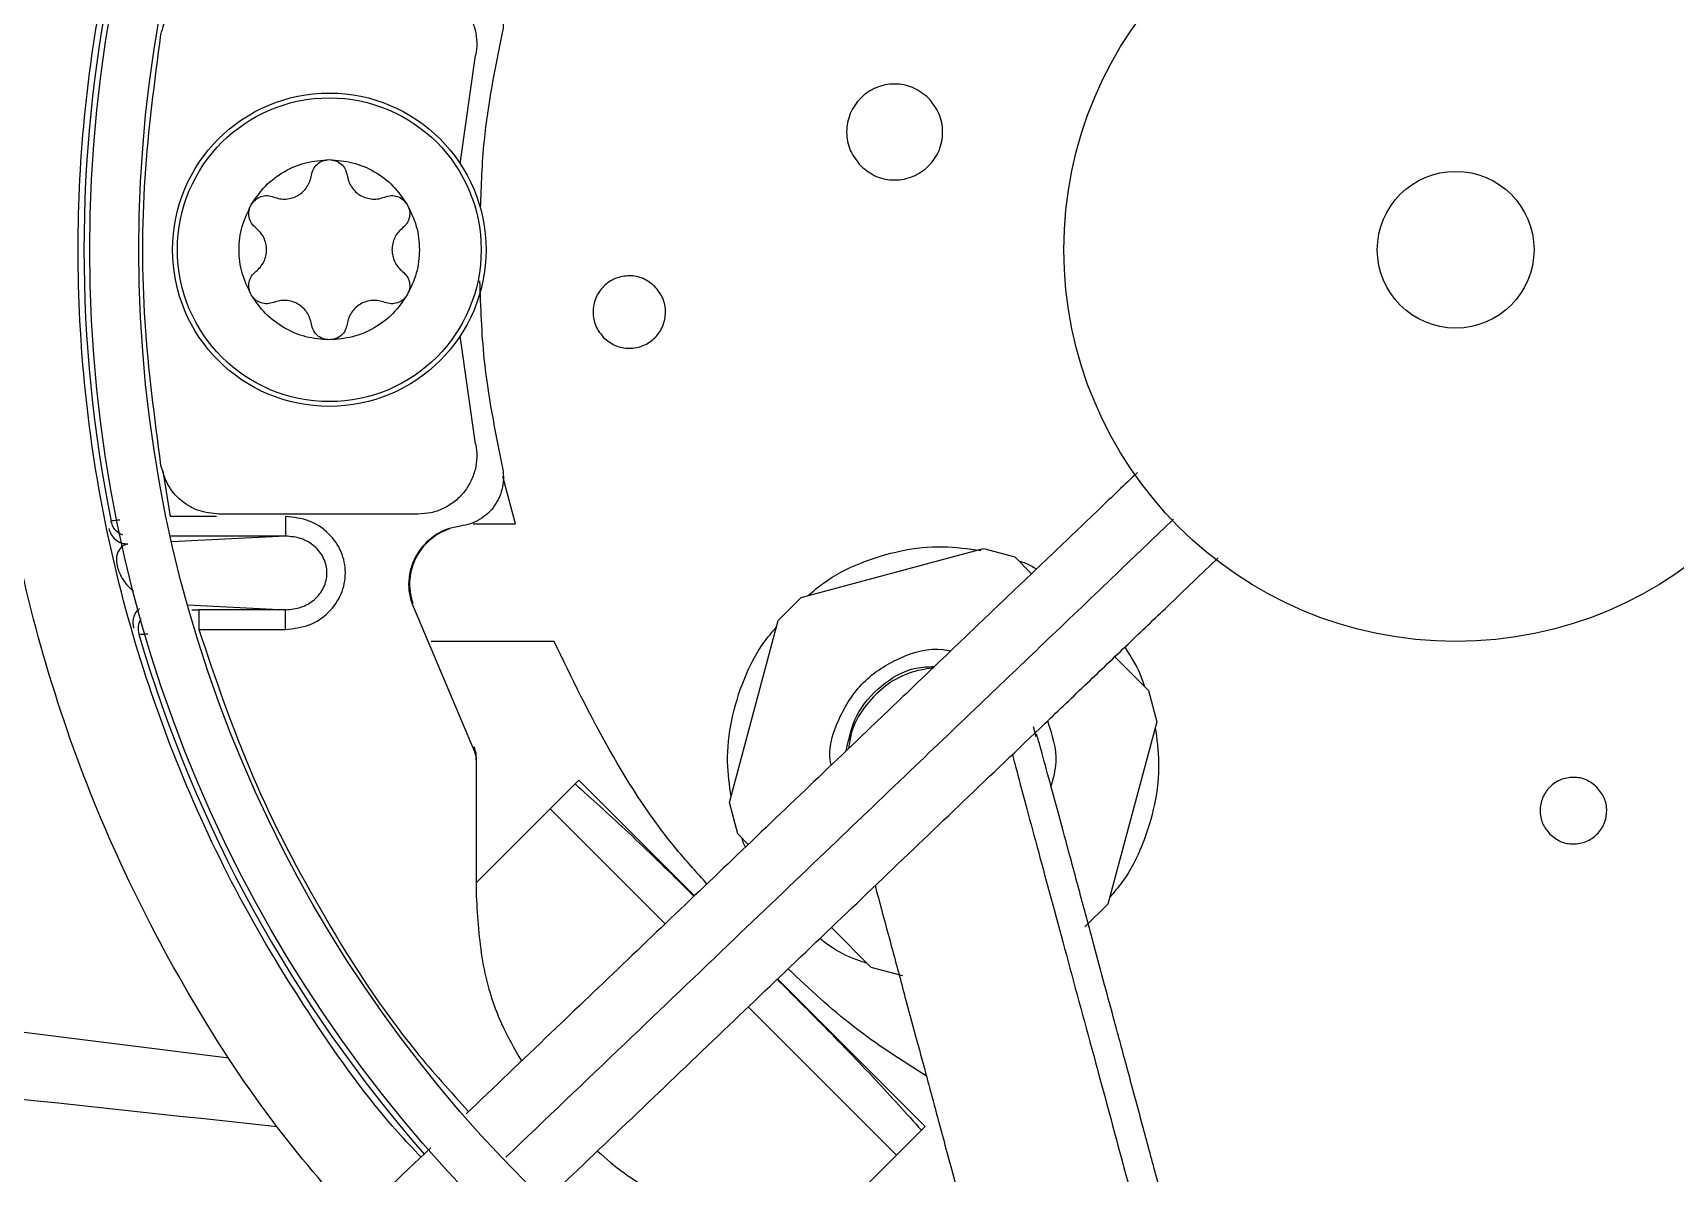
# Model space of a CAD drawing. Header units: inches. Extents: x 1229 to 1453, y -1023 to -720.
# Drawn here: x 1336.314 to 1339.615, y -927.117 to -924.825 of the extents above; entities that cross this region are included whole.
import ezdxf

# ---------------------------------------------------------------- set-up
doc = ezdxf.new("R2010")
doc.units = ezdxf.units.IN
doc.header["$MEASUREMENT"] = 0

msp = doc.modelspace()

# ---------------------------------------------------------------- linework, layer by layer
at = {"color": 18, "linetype": 'Continuous', "lineweight": 25, "true_color": 0x000000}
for p, q in [((1337.1734, -925.088), (1337.2043, -924.8704)), ((1337.2043, -925.6512), (1337.1734, -925.4336)), ((1336.5758, -925.7049), (1336.5901, -925.7969)), ((1337.2841, -925.812), (1337.2589, -925.7168)), ((1336.6832, -925.7969), (1336.5901, -925.7969)), ((1337.0884, -925.7923), (1336.6883, -925.7923)), ((1336.8224, -925.7969), (1336.8224, -925.8363)), ((1336.8224, -925.8363), (1336.5906, -925.8363)), ((1336.8224, -925.8363), (1336.5932, -925.8479)), ((1337.199, -925.812), (1337.2841, -925.812)), ((1337.8587, -925.9596), (1338.2251, -925.8615)), ((1338.2251, -925.8615), (1338.2881, -925.8783)), ((1338.2881, -925.8783), (1338.3216, -925.9119)), ((1337.8126, -926.0057), (1337.8587, -925.9596)), ((1336.6254, -925.9746), (1336.8224, -925.9845)), ((1336.6339, -925.9845), (1336.6478, -925.9845)), ((1336.8224, -925.9845), (1336.6478, -925.9845)), ((1337.0759, -925.9714), (1337.0779, -925.9711)), ((1337.0759, -925.9714), (1337.201, -926.2679)), ((1336.6478, -926.0239), (1336.8224, -926.0239)), ((1337.7144, -926.3721), (1337.8126, -926.0057)), ((1337.3621, -926.0482), (1337.1149, -926.0482)), ((1338.4887, -926.0789), (1338.5563, -926.1466)), ((1338.5563, -926.1466), (1338.5732, -926.2095)), ((1338.3306, -926.2398), (1338.3256, -926.2198)), ((1338.5732, -926.2095), (1338.475, -926.5759)), ((1337.2011, -926.2598), (1337.201, -926.2679)), ((1337.2054, -926.286), (1337.2054, -926.2776)), ((1337.2054, -926.286), (1337.2054, -926.56)), ((1337.4117, -926.327), (1337.3541, -926.3846)), ((1337.4117, -926.327), (1337.644, -926.5594)), ((1337.3541, -926.3846), (1337.2054, -926.5333)), ((1337.5851, -926.6157), (1337.3541, -926.3846)), ((1337.7313, -926.4351), (1337.7144, -926.3721)), ((1337.7522, -926.456), (1337.7313, -926.4351)), ((1338.475, -926.5759), (1338.4289, -926.622)), ((1337.9995, -926.7033), (1337.9193, -926.6231)), ((1334.7869, -926.6436), (1336.708, -926.885)), ((1337.8111, -926.7265), (1338.1076, -927.023)), ((1338.0625, -926.7202), (1337.9995, -926.7033)), ((1338.05, -927.0806), (1337.7522, -926.7827)), ((1338.1076, -927.023), (1338.05, -927.0806)), ((1338.05, -927.0806), (1337.9013, -927.2293))]:
    msp.add_line(p, q, dxfattribs=at)
for centre, radius in [((1339.1739, -925.2608), 11.7126), ((1339.1739, -925.2608), 8.5704), ((1339.1739, -925.2608), 8.472), ((1339.1739, -925.2608), 6.6478), ((1339.1739, -925.2608), 6.5493), ((1339.1739, -925.2608), 4.7037), ((1339.1739, -925.2608), 4.6053), ((1339.1739, -925.2608), 2.745), ((1339.1739, -925.2608), 2.6465), ((1339.1739, -925.2608), 0.7874), ((1336.9101, -925.2608), 0.315), ((1336.9101, -925.2608), 0.3053), ((1339.1739, -925.2608), 0.1575)]:
    msp.add_circle(centre, radius, dxfattribs=at)
for centre, radius, start, end in [((1339.1739, -925.2608), 2.7569, 168.5929, 191.4071), ((1336.5652, -926.0225), 0.0394, 150.1073, 196.2689), ((1339.1739, -925.2608), 2.7569, 196.2782, 221.2445)]:
    msp.add_arc(centre, radius, start, end, dxfattribs=at)
for points, knots in [([(1327.4643, -925.2608), (1327.4692, -925.0053), (1327.4788, -924.4944), (1327.5568, -923.7313), (1327.681, -922.9748), (1327.8553, -922.228), (1328.0778, -921.4942), (1328.3479, -920.7766), (1328.6644, -920.0781), (1329.0259, -919.4019), (1329.4308, -918.7507), (1329.8774, -918.1274), (1330.3639, -917.5347), (1330.8881, -916.975), (1331.4477, -916.4508), (1332.0405, -915.9644), (1332.6637, -915.5177), (1333.3149, -915.1128), (1333.9912, -914.7513), (1334.6896, -914.4349), (1335.4073, -914.1648), (1336.141, -913.9422), (1336.8878, -913.7681), (1337.6444, -913.6432), (1338.4075, -913.568), (1339.1739, -913.5429), (1339.9402, -913.568), (1340.7033, -913.6432), (1341.4599, -913.7681), (1342.2067, -913.9422), (1342.9404, -914.1648), (1343.6581, -914.4349), (1344.3565, -914.7513), (1345.0328, -915.1128), (1345.684, -915.5177), (1346.3073, -915.9644), (1346.9, -916.4508), (1347.4597, -916.975), (1347.9838, -917.5347), (1348.4703, -918.1274), (1348.9169, -918.7507), (1349.3218, -919.4019), (1349.6833, -920.0781), (1349.9998, -920.7766), (1350.2699, -921.4942), (1350.4924, -922.228), (1350.6667, -922.9748), (1350.7909, -923.7313), (1350.8689, -924.4944), (1350.8786, -925.0053), (1350.8834, -925.2608)], [0, 0, 0, 0, 0.020833, 0.041667, 0.0625, 0.083333, 0.104167, 0.125, 0.145833, 0.166667, 0.1875, 0.208333, 0.229167, 0.25, 0.270833, 0.291667, 0.3125, 0.333333, 0.354167, 0.375, 0.395833, 0.416667, 0.4375, 0.458333, 0.479167, 0.5, 0.520833, 0.541667, 0.5625, 0.583333, 0.604167, 0.625, 0.645833, 0.666667, 0.6875, 0.708333, 0.729167, 0.75, 0.770833, 0.791667, 0.8125, 0.833333, 0.854167, 0.875, 0.895833, 0.916667, 0.9375, 0.958333, 0.979167, 1, 1, 1, 1]), ([(1336.9608, -927.2122), (1336.9047, -927.1466), (1336.7813, -927.0025), (1336.6218, -926.7557), (1336.4786, -926.4803), (1336.3657, -926.1909), (1336.2836, -925.8914), (1336.2335, -925.5849), (1336.2157, -925.2748), (1336.2305, -924.9646), (1336.2778, -924.6577), (1336.357, -924.3573), (1336.4673, -924.0671), (1336.6071, -923.7896), (1336.7767, -923.5298), (1336.9261, -923.3362), (1337.0263, -923.2379), (1337.0527, -923.2121)], [0, 0, 0, 0, 0.05882, 0.129282, 0.199743, 0.270205, 0.340667, 0.411128, 0.48159, 0.552051, 0.622513, 0.692975, 0.763436, 0.833898, 0.904359, 0.974821, 1, 1, 1, 1]), ([(1337.0945, -927.0845), (1337.079, -927.0681), (1336.9984, -926.9826), (1336.8744, -926.8087), (1336.7259, -926.5652), (1336.6052, -926.3062), (1336.5112, -926.0366), (1336.4455, -925.7587), (1336.4088, -925.4755), (1336.4014, -925.19), (1336.4234, -924.9053), (1336.4745, -924.6243), (1336.5542, -924.3501), (1336.6619, -924.0856), (1336.7957, -923.8331), (1336.9566, -923.5976), (1337.0856, -923.4341), (1337.1666, -923.3563), (1337.179, -923.3443)], [0, 0, 0, 0, 0.016441, 0.085793, 0.155147, 0.2245, 0.293853, 0.363206, 0.432559, 0.501912, 0.571266, 0.640619, 0.709972, 0.779325, 0.848678, 0.918031, 0.987384, 1, 1, 1, 1]), ([(1337.1737, -924.7053), (1337.1804, -924.7065), (1337.194, -924.709), (1337.2127, -924.718), (1337.2293, -924.7303), (1337.2428, -924.746), (1337.253, -924.764), (1337.259, -924.7838), (1337.2611, -924.8045), (1337.2589, -924.8181), (1337.2578, -924.8248)], [0, 0, 0, 0, 0.124969, 0.250016, 0.374949, 0.50001, 0.62494, 0.750007, 0.87497, 1, 1, 1, 1]), ([(1336.5718, -924.828), (1336.5755, -924.8146), (1336.5828, -924.7877), (1336.6105, -924.7556), (1336.6468, -924.7336), (1336.6745, -924.7307), (1336.6883, -924.7293)], [0, 0, 0, 0, 0.250006, 0.499995, 0.749991, 1, 1, 1, 1]), ([(1337.0884, -924.7293), (1337.0971, -924.7299), (1337.1145, -924.731), (1337.1393, -924.7398), (1337.1617, -924.7535), (1337.1805, -924.7718), (1337.1948, -924.7938), (1337.2039, -924.8184), (1337.2077, -924.8445), (1337.2054, -924.8617), (1337.2043, -924.8704)], [0, 0, 0, 0, 0.1249825, 0.2500013, 0.3749857, 0.4999988, 0.6250017, 0.7499987, 0.8749993, 1, 1, 1, 1]), ([(1336.5718, -925.6936), (1336.5591, -925.5978), (1336.5337, -925.4062), (1336.5337, -925.1154), (1336.5591, -924.9238), (1336.5718, -924.828)], [0, 0, 0, 0, 0.333333, 0.666667, 1, 1, 1, 1]), ([(1337.2578, -924.8248), (1337.243, -924.8968), (1337.2192, -925.0131), (1337.2151, -925.1316), (1337.2135, -925.1768)], [0, 0, 0, 0, 0.618438, 1, 1, 1, 1]), ([(1338.1146, -924.956), (1338.1046, -924.9481), (1338.0847, -924.9323), (1338.0463, -924.9253), (1338.0085, -924.9327), (1337.9764, -924.9542), (1337.9549, -924.9863), (1337.9475, -925.024), (1337.9545, -925.0625), (1337.9703, -925.0824), (1337.9782, -925.0924)], [0, 0, 0, 0, 0.1249932, 0.2499947, 0.3749962, 0.5000024, 0.6250019, 0.7500011, 0.8750005, 1, 1, 1, 1]), ([(1337.9782, -925.0924), (1337.9881, -925.1003), (1338.008, -925.1161), (1338.0465, -925.123), (1338.0842, -925.1156), (1338.1164, -925.0941), (1338.1379, -925.062), (1338.1452, -925.0243), (1338.1383, -924.9858), (1338.1225, -924.9659), (1338.1146, -924.956)], [0, 0, 0, 0, 0.125004, 0.250003, 0.375003, 0.499994, 0.625, 0.749997, 0.874994, 1, 1, 1, 1]), ([(1336.7532, -925.1702), (1336.7622, -925.1571), (1336.7801, -925.131), (1336.8186, -925.1024), (1336.8626, -925.0833), (1336.8943, -925.0809), (1336.9101, -925.0797)], [0, 0, 0, 0, 0.25, 0.50001, 0.750001, 1, 1, 1, 1]), ([(1336.7985, -925.1549), (1336.8025, -925.1562), (1336.8105, -925.1589), (1336.8232, -925.1594), (1336.8357, -925.1571), (1336.8473, -925.1521), (1336.8575, -925.1445), (1336.8657, -925.1348), (1336.8716, -925.1236), (1336.8733, -925.1153), (1336.8741, -925.1112)], [0, 0, 0, 0, 0.125008, 0.250001, 0.375007, 0.500004, 0.625003, 0.750012, 0.874992, 1, 1, 1, 1]), ([(1336.8741, -925.1112), (1336.8752, -925.1069), (1336.8772, -925.0984), (1336.8857, -925.0882), (1336.897, -925.0811), (1336.9057, -925.0802), (1336.9101, -925.0797)], [0, 0, 0, 0, 0.25, 0.500031, 0.75007, 1, 1, 1, 1]), ([(1336.9101, -925.0797), (1336.9144, -925.0802), (1336.9231, -925.0811), (1336.9344, -925.0882), (1336.943, -925.0984), (1336.945, -925.1069), (1336.946, -925.1112)], [0, 0, 0, 0, 0.249996, 0.500014, 0.750022, 1, 1, 1, 1]), ([(1336.9101, -925.0797), (1336.9259, -925.0809), (1336.9575, -925.0833), (1337.0015, -925.1024), (1337.0401, -925.131), (1337.058, -925.1571), (1337.0669, -925.1702)], [0, 0, 0, 0, 0.250018, 0.500003, 0.750006, 1, 1, 1, 1]), ([(1336.946, -925.1112), (1336.9468, -925.1153), (1336.9485, -925.1236), (1336.9545, -925.1348), (1336.9626, -925.1445), (1336.9728, -925.1521), (1336.9845, -925.1571), (1336.997, -925.1594), (1337.0097, -925.1589), (1337.0177, -925.1562), (1337.0217, -925.1549)], [0, 0, 0, 0, 0.125008, 0.249988, 0.374997, 0.499996, 0.624993, 0.749999, 0.874992, 1, 1, 1, 1]), ([(1336.7532, -925.3513), (1336.7464, -925.3371), (1336.7326, -925.3085), (1336.7271, -925.2608), (1336.7326, -925.2131), (1336.7464, -925.1845), (1336.7532, -925.1702)], [0, 0, 0, 0, 0.25, 0.5, 0.75, 1, 1, 1, 1]), ([(1336.7625, -925.2171), (1336.7594, -925.2141), (1336.753, -925.2081), (1336.7484, -925.1956), (1336.7479, -925.1822), (1336.7515, -925.1742), (1336.7532, -925.1702)], [0, 0, 0, 0, 0.24999, 0.499996, 0.749992, 1, 1, 1, 1]), ([(1336.7532, -925.1702), (1336.7558, -925.1667), (1336.7609, -925.1596), (1336.7727, -925.1534), (1336.7859, -925.1511), (1336.7943, -925.1536), (1336.7985, -925.1549)], [0, 0, 0, 0, 0.249989, 0.499993, 0.750051, 1, 1, 1, 1]), ([(1337.0217, -925.1549), (1337.0259, -925.1536), (1337.0343, -925.1511), (1337.0474, -925.1534), (1337.0592, -925.1596), (1337.0643, -925.1667), (1337.0669, -925.1702)], [0, 0, 0, 0, 0.2499487, 0.5000075, 0.7500107, 1, 1, 1, 1]), ([(1337.0669, -925.1702), (1337.0687, -925.1742), (1337.0723, -925.1822), (1337.0718, -925.1956), (1337.0671, -925.2081), (1337.0608, -925.2141), (1337.0576, -925.2171)], [0, 0, 0, 0, 0.250008, 0.500004, 0.75001, 1, 1, 1, 1]), ([(1337.0669, -925.1702), (1337.0738, -925.1845), (1337.0875, -925.2131), (1337.093, -925.2608), (1337.0875, -925.3085), (1337.0738, -925.3371), (1337.0669, -925.3513)], [0, 0, 0, 0, 0.25, 0.5, 0.75, 1, 1, 1, 1]), ([(1336.7625, -925.3045), (1336.7657, -925.3017), (1336.772, -925.2961), (1336.7788, -925.2853), (1336.7831, -925.2734), (1336.7845, -925.2608), (1336.7831, -925.2482), (1336.7788, -925.2363), (1336.772, -925.2255), (1336.7657, -925.2199), (1336.7625, -925.2171)], [0, 0, 0, 0, 0.125011, 0.250004, 0.375001, 0.5, 0.624999, 0.749996, 0.874989, 1, 1, 1, 1]), ([(1337.0576, -925.2171), (1337.0544, -925.2199), (1337.0481, -925.2255), (1337.0414, -925.2363), (1337.0371, -925.2482), (1337.0356, -925.2608), (1337.0371, -925.2734), (1337.0414, -925.2853), (1337.0481, -925.2961), (1337.0544, -925.3017), (1337.0576, -925.3045)], [0, 0, 0, 0, 0.125011, 0.250004, 0.375001, 0.5, 0.624999, 0.749996, 0.874989, 1, 1, 1, 1]), ([(1350.8834, -925.2608), (1350.8786, -925.5163), (1350.8689, -926.0272), (1350.7909, -926.7903), (1350.6667, -927.5468), (1350.4924, -928.2936), (1350.2699, -929.0274), (1349.9998, -929.745), (1349.6833, -930.4435), (1349.3218, -931.1197), (1348.9169, -931.7709), (1348.4703, -932.3942), (1347.9838, -932.9869), (1347.4597, -933.5466), (1346.9, -934.0708), (1346.3073, -934.5572), (1345.684, -935.0039), (1345.0328, -935.4088), (1344.3565, -935.7703), (1343.6581, -936.0867), (1342.9404, -936.3568), (1342.2067, -936.5794), (1341.4599, -936.7535), (1340.7033, -936.8784), (1339.9402, -936.9536), (1339.1739, -936.9787), (1338.4075, -936.9536), (1337.6444, -936.8784), (1336.8878, -936.7535), (1336.141, -936.5794), (1335.4073, -936.3568), (1334.6896, -936.0867), (1333.9912, -935.7702), (1333.3149, -935.4088), (1332.6637, -935.0039), (1332.0405, -934.5572), (1331.4477, -934.0708), (1330.8881, -933.5466), (1330.3639, -932.9869), (1329.8774, -932.3942), (1329.4308, -931.7709), (1329.0259, -931.1197), (1328.6644, -930.4435), (1328.3479, -929.745), (1328.0778, -929.0274), (1327.8553, -928.2936), (1327.681, -927.5468), (1327.5568, -926.7903), (1327.4788, -926.0272), (1327.4692, -925.5163), (1327.4643, -925.2608)], [0, 0, 0, 0, 0.020833, 0.041667, 0.0625, 0.083333, 0.104167, 0.125, 0.145833, 0.166667, 0.1875, 0.208333, 0.229167, 0.25, 0.270833, 0.291667, 0.3125, 0.333333, 0.354167, 0.375, 0.395833, 0.416667, 0.4375, 0.458333, 0.479167, 0.5, 0.520833, 0.541667, 0.5625, 0.583333, 0.604167, 0.625, 0.645833, 0.666667, 0.6875, 0.708333, 0.729167, 0.75, 0.770833, 0.791667, 0.8125, 0.833333, 0.854167, 0.875, 0.895833, 0.916667, 0.9375, 0.958333, 0.979167, 1, 1, 1, 1]), ([(1336.7532, -925.3513), (1336.7515, -925.3474), (1336.7479, -925.3394), (1336.7484, -925.326), (1336.753, -925.3135), (1336.7594, -925.3075), (1336.7625, -925.3045)], [0, 0, 0, 0, 0.250008, 0.500004, 0.75001, 1, 1, 1, 1]), ([(1337.0576, -925.3045), (1337.0608, -925.3075), (1337.0671, -925.3135), (1337.0718, -925.326), (1337.0723, -925.3394), (1337.0687, -925.3474), (1337.0669, -925.3513)], [0, 0, 0, 0, 0.24999, 0.499996, 0.749992, 1, 1, 1, 1]), ([(1337.2123, -925.3235), (1337.214, -925.3759), (1337.2181, -925.5015), (1337.2432, -925.6248), (1337.2578, -925.6967)], [0, 0, 0, 0, 0.416577, 1, 1, 1, 1]), ([(1337.5645, -925.3346), (1337.557, -925.3286), (1337.5419, -925.3167), (1337.5129, -925.3114), (1337.4844, -925.317), (1337.4601, -925.3332), (1337.4439, -925.3575), (1337.4384, -925.386), (1337.4436, -925.415), (1337.4555, -925.4301), (1337.4615, -925.4376)], [0, 0, 0, 0, 0.124989, 0.249992, 0.374996, 0.500002, 0.625002, 0.750001, 0.875, 1, 1, 1, 1]), ([(1337.4615, -925.4376), (1337.469, -925.4435), (1337.484, -925.4555), (1337.5131, -925.4607), (1337.5416, -925.4551), (1337.5658, -925.4389), (1337.5821, -925.4146), (1337.5876, -925.3862), (1337.5824, -925.3571), (1337.5705, -925.3421), (1337.5645, -925.3346)], [0, 0, 0, 0, 0.125005, 0.250008, 0.37501, 0.499998, 0.624997, 0.749999, 0.875001, 1, 1, 1, 1]), ([(1336.9101, -925.4419), (1336.8943, -925.4407), (1336.8626, -925.4383), (1336.8186, -925.4192), (1336.7801, -925.3906), (1336.7622, -925.3644), (1336.7532, -925.3513)], [0, 0, 0, 0, 0.2499995, 0.4999904, 0.7499998, 1, 1, 1, 1]), ([(1336.7985, -925.3667), (1336.7943, -925.368), (1336.7859, -925.3705), (1336.7727, -925.3682), (1336.7609, -925.362), (1336.7558, -925.3549), (1336.7532, -925.3513)], [0, 0, 0, 0, 0.249949, 0.500007, 0.750011, 1, 1, 1, 1]), ([(1336.8741, -925.4104), (1336.8733, -925.4063), (1336.8716, -925.398), (1336.8657, -925.3868), (1336.8575, -925.3771), (1336.8473, -925.3695), (1336.8357, -925.3645), (1336.8232, -925.3622), (1336.8105, -925.3627), (1336.8025, -925.3654), (1336.7985, -925.3667)], [0, 0, 0, 0, 0.125008, 0.249988, 0.374997, 0.499996, 0.624993, 0.749999, 0.874992, 1, 1, 1, 1]), ([(1337.0669, -925.3513), (1337.058, -925.3644), (1337.0401, -925.3906), (1337.0015, -925.4192), (1336.9575, -925.4383), (1336.9259, -925.4407), (1336.9101, -925.4419)], [0, 0, 0, 0, 0.249994, 0.499997, 0.749982, 1, 1, 1, 1]), ([(1337.0217, -925.3667), (1337.0177, -925.3654), (1337.0097, -925.3627), (1336.997, -925.3622), (1336.9845, -925.3645), (1336.9728, -925.3695), (1336.9626, -925.3771), (1336.9545, -925.3868), (1336.9485, -925.398), (1336.9468, -925.4063), (1336.946, -925.4104)], [0, 0, 0, 0, 0.125008, 0.250001, 0.375007, 0.500004, 0.625003, 0.750012, 0.874992, 1, 1, 1, 1]), ([(1337.0669, -925.3513), (1337.0643, -925.3549), (1337.0592, -925.362), (1337.0474, -925.3682), (1337.0343, -925.3705), (1337.0259, -925.368), (1337.0217, -925.3667)], [0, 0, 0, 0, 0.249989, 0.499993, 0.750051, 1, 1, 1, 1]), ([(1336.9101, -925.4419), (1336.9057, -925.4414), (1336.897, -925.4405), (1336.8857, -925.4334), (1336.8772, -925.4232), (1336.8752, -925.4147), (1336.8741, -925.4104)], [0, 0, 0, 0, 0.249996, 0.500013, 0.750022, 1, 1, 1, 1]), ([(1336.946, -925.4104), (1336.945, -925.4147), (1336.943, -925.4232), (1336.9344, -925.4334), (1336.9231, -925.4405), (1336.9144, -925.4414), (1336.9101, -925.4419)], [0, 0, 0, 0, 0.249999, 0.50003, 0.75007, 1, 1, 1, 1]), ([(1337.2043, -925.6512), (1337.2054, -925.6599), (1337.2077, -925.6771), (1337.2039, -925.7032), (1337.1948, -925.7278), (1337.1805, -925.7498), (1337.1617, -925.7681), (1337.1393, -925.7818), (1337.1145, -925.7906), (1337.0971, -925.7917), (1337.0884, -925.7923)], [0, 0, 0, 0, 0.125001, 0.250001, 0.374998, 0.500001, 0.625014, 0.749999, 0.875017, 1, 1, 1, 1]), ([(1336.6883, -925.7923), (1336.6745, -925.7909), (1336.6468, -925.788), (1336.6105, -925.766), (1336.5828, -925.7339), (1336.5755, -925.707), (1336.5718, -925.6936)], [0, 0, 0, 0, 0.250009, 0.500005, 0.749994, 1, 1, 1, 1]), ([(1337.2578, -925.6967), (1337.2589, -925.7035), (1337.2611, -925.7171), (1337.259, -925.7378), (1337.253, -925.7575), (1337.2429, -925.7756), (1337.2293, -925.7913), (1337.2127, -925.8036), (1337.194, -925.8126), (1337.1804, -925.8151), (1337.1737, -925.8163)], [0, 0, 0, 0, 0.124963, 0.249993, 0.374924, 0.499989, 0.624924, 0.749981, 0.874946, 1, 1, 1, 1]), ([(1338.5344, -925.7086), (1338.5086, -925.7331), (1338.4508, -925.7884), (1338.3609, -925.8743), (1338.2646, -925.9664), (1338.1674, -926.0593), (1338.069, -926.1533), (1337.9008, -926.314), (1337.6626, -926.5416), (1337.4012, -926.7914), (1337.2418, -926.9438), (1337.1852, -926.9978)], [0, 0, 0, 0, 0.05711, 0.128549, 0.199694, 0.271209, 0.344556, 0.418387, 0.645032, 0.874058, 1, 1, 1, 1]), ([(1336.4895, -925.8042), (1336.4862, -925.8045), (1336.4738, -925.8055), (1336.4724, -925.8058), (1336.4714, -925.8061)], [0, 0, 0, 0, 0.270825, 1, 1, 1, 1]), ([(1336.8224, -926.0239), (1336.8386, -926.0221), (1336.8704, -926.0186), (1336.9104, -925.9917), (1336.9323, -925.9601), (1336.941, -925.932), (1336.9432, -925.9104), (1336.941, -925.8888), (1336.9323, -925.8607), (1336.9104, -925.8291), (1336.8704, -925.8022), (1336.8386, -925.7987), (1336.8224, -925.7969)], [0, 0, 0, 0, 0.13208, 0.259807, 0.381605, 0.440901, 0.500003, 0.559051, 0.618404, 0.740194, 0.86792, 1, 1, 1, 1]), ([(1338.6071, -925.8024), (1338.5714, -925.8365), (1338.49, -925.9143), (1338.3661, -926.0327), (1338.2287, -926.164), (1338.0804, -926.3057), (1337.9102, -926.4684), (1337.7158, -926.6542), (1337.498, -926.8623), (1337.3449, -927.0086), (1337.2651, -927.0848)], [0, 0, 0, 0, 0.079852, 0.181674, 0.276801, 0.38677, 0.51305, 0.657293, 0.821408, 1, 1, 1, 1]), ([(1336.4669, -925.8209), (1336.4682, -925.8251), (1336.4709, -925.8337), (1336.4802, -925.844), (1336.4922, -925.851), (1336.5011, -925.8519), (1336.5055, -925.8523)], [0, 0, 0, 0, 0.242701, 0.500196, 0.757576, 1, 1, 1, 1]), ([(1336.4949, -925.8343), (1336.4915, -925.8326), (1336.4839, -925.829), (1336.4753, -925.8188), (1336.4727, -925.8102), (1336.4714, -925.8061)], [0, 0, 0, 0, 0.296439, 0.658772, 1, 1, 1, 1]), ([(1336.8224, -925.9845), (1336.8329, -925.9835), (1336.8537, -925.9816), (1336.8768, -925.9679), (1336.8911, -925.9531), (1336.8992, -925.94), (1336.9043, -925.9256), (1336.906, -925.9104), (1336.9043, -925.8952), (1336.8992, -925.8808), (1336.8911, -925.8677), (1336.8768, -925.8529), (1336.8537, -925.8392), (1336.8329, -925.8373), (1336.8224, -925.8363)], [0, 0, 0, 0, 0.127646, 0.253731, 0.316129, 0.377882, 0.439094, 0.5, 0.560906, 0.622118, 0.683871, 0.746269, 0.872354, 1, 1, 1, 1]), ([(1337.1737, -925.8163), (1337.165, -925.8179), (1337.1478, -925.8211), (1337.1241, -925.8331), (1337.1034, -925.8495), (1337.087, -925.8702), (1337.0755, -925.8939), (1337.0696, -925.9196), (1337.0691, -925.9461), (1337.0736, -925.963), (1337.0759, -925.9714)], [0, 0, 0, 0, 0.125215, 0.25039, 0.375498, 0.500529, 0.625476, 0.750352, 0.875182, 1, 1, 1, 1]), ([(1337.1516, -925.8215), (1337.1514, -925.8215), (1337.1429, -925.8235), (1337.1271, -925.8323), (1337.1057, -925.8485), (1337.0885, -925.8703), (1337.0767, -925.8954), (1337.0712, -925.9218), (1337.0714, -925.9475), (1337.0758, -925.9635), (1337.0779, -925.9711)], [0, 0, 0, 0, 0.002793, 0.141481, 0.287565, 0.43758, 0.587496, 0.733301, 0.871597, 1, 1, 1, 1]), ([(1337.0933, -925.8656), (1337.094, -925.8644), (1337.0989, -925.8561), (1337.1118, -925.8438), (1337.1309, -925.8296), (1337.1452, -925.824), (1337.1522, -925.8212)], [0, 0, 0, 0, 0.0563013, 0.3807842, 0.6971078, 1, 1, 1, 1]), ([(1336.5055, -925.8523), (1336.502, -925.8531), (1336.4949, -925.8548), (1336.4869, -925.8642), (1336.4821, -925.8743), (1336.4825, -925.8877), (1336.483, -925.8916), (1336.4835, -925.8948), (1336.4843, -925.8982), (1336.4852, -925.9016), (1336.4862, -925.9047), (1336.4886, -925.911), (1336.4937, -925.9213), (1336.5045, -925.9375), (1336.5118, -925.9431), (1336.5169, -925.947)], [0, 0, 0, 0, 0.207855, 0.412922, 0.557567, 0.578568, 0.588222, 0.597281, 0.606001, 0.614865, 0.624252, 0.634271, 0.678704, 0.77663, 1, 1, 1, 1]), ([(1337.0773, -925.9713), (1337.0742, -925.9573), (1337.0695, -925.9356), (1337.0741, -925.9055), (1337.0813, -925.8837), (1337.0895, -925.8713), (1337.0933, -925.8656)], [0, 0, 0, 0, 0.3849198, 0.5963778, 0.8156775, 1, 1, 1, 1]), ([(1337.8725, -925.9559), (1337.8825, -925.9473), (1337.914, -925.92), (1337.9774, -925.8885), (1338.0586, -925.8635), (1338.141, -925.8544), (1338.1943, -925.8617), (1338.2195, -925.8652)], [0, 0, 0, 0, 0.107194, 0.336385, 0.565575, 0.794768, 1, 1, 1, 1]), ([(1337.345, -927.1719), (1337.4607, -927.0613), (1337.6863, -926.8457), (1338.0211, -926.5258), (1338.2681, -926.2897), (1338.4325, -926.1326), (1338.5147, -926.0541), (1338.6025, -925.9702), (1338.6629, -925.9124), (1338.6967, -925.8802)], [0, 0, 0, 0, 0.2572, 0.501376, 0.742891, 0.8052, 0.866002, 0.925153, 1, 1, 1, 1]), ([(1338.2965, -925.8868), (1338.3009, -925.888), (1338.3134, -925.8913), (1338.3244, -925.8981), (1338.3315, -925.9024)], [0, 0, 0, 0, 0.353533, 1, 1, 1, 1]), ([(1336.5176, -926.0212), (1336.517, -926.0186), (1336.5157, -926.013), (1336.5162, -926.004), (1336.5188, -925.995), (1336.523, -925.9873), (1336.5269, -925.9836), (1336.5285, -925.9821)], [0, 0, 0, 0, 0.1921485, 0.4004673, 0.6211874, 0.8486075, 1, 1, 1, 1]), ([(1336.6478, -925.9845), (1336.6478, -925.9852), (1336.6478, -925.9865), (1336.6478, -925.9957), (1336.6478, -926.0086), (1336.6478, -926.0188), (1336.6478, -926.0239)], [0, 0, 0, 0, 0.2500041, 0.4999999, 0.7499969, 1, 1, 1, 1]), ([(1336.8224, -926.0239), (1336.8224, -926.0188), (1336.8224, -926.0086), (1336.8224, -925.9957), (1336.8224, -925.9865), (1336.8224, -925.9852), (1336.8224, -925.9845)], [0, 0, 0, 0, 0.2500031, 0.5000001, 0.7499959, 1, 1, 1, 1]), ([(1336.5274, -926.0336), (1336.529, -926.0336), (1336.5313, -926.0337), (1336.542, -926.0329), (1336.5452, -926.0327)], [0, 0, 0, 0, 0.7037932, 1, 1, 1, 1]), ([(1336.6478, -926.0239), (1336.6813, -926.1229), (1336.7492, -926.323), (1336.8982, -926.6063), (1337.0448, -926.8331), (1337.1539, -926.9533), (1337.1901, -926.9932)], [0, 0, 0, 0, 0.279586, 0.565486, 0.855754, 1, 1, 1, 1]), ([(1337.7176, -926.3604), (1337.7144, -926.3372), (1337.7075, -926.286), (1337.7165, -926.2057), (1337.7415, -926.1244), (1337.773, -926.061), (1337.8002, -926.0296), (1337.8089, -926.0195)], [0, 0, 0, 0, 0.191822, 0.424881, 0.65794, 0.890999, 1, 1, 1, 1]), ([(1337.6692, -926.5353), (1337.6499, -926.514), (1337.5753, -926.4317), (1337.469, -926.2693), (1337.3976, -926.1217), (1337.3621, -926.0482)], [0, 0, 0, 0, 0.148915, 0.576562, 1, 1, 1, 1]), ([(1337.9186, -926.2969), (1337.9182, -926.2949), (1337.9117, -926.264), (1337.9316, -926.2018), (1337.979, -926.1262), (1338.0548, -926.0782), (1338.12, -926.0587), (1338.1538, -926.0663), (1338.1588, -926.0674)], [0, 0, 0, 0, 0.016573, 0.252241, 0.48791, 0.723573, 0.959246, 1, 1, 1, 1]), ([(1338.5089, -926.0596), (1338.5225, -926.0807), (1338.5385, -926.1056), (1338.5466, -926.1337), (1338.5479, -926.1381)], [0, 0, 0, 0, 0.845357, 1, 1, 1, 1]), ([(1337.9492, -926.2677), (1337.9544, -926.2435), (1337.9652, -926.1935), (1338.0173, -926.1348), (1338.075, -926.1001), (1338.1136, -926.099), (1338.1261, -926.0987)], [0, 0, 0, 0, 0.2752, 0.567738, 0.860276, 1, 1, 1, 1]), ([(1338.1233, -926.1013), (1338.1071, -926.1039), (1338.0718, -926.1095), (1338.0234, -926.138), (1337.9835, -926.1801), (1337.9591, -926.2238), (1337.9552, -926.2532), (1337.9539, -926.2633)], [0, 0, 0, 0, 0.194003, 0.421826, 0.649697, 0.879887, 1, 1, 1, 1]), ([(1338.3537, -926.2079), (1338.3627, -926.2356), (1338.3769, -926.2793), (1338.365, -926.323), (1338.3606, -926.3391)], [0, 0, 0, 0, 0.632258, 1, 1, 1, 1]), ([(1338.57, -926.2213), (1338.5732, -926.2444), (1338.5802, -926.2957), (1338.5711, -926.376), (1338.5461, -926.4573), (1338.5147, -926.5207), (1338.4874, -926.5521), (1338.4787, -926.5621)], [0, 0, 0, 0, 0.191822, 0.424881, 0.65794, 0.890999, 1, 1, 1, 1]), ([(1337.2054, -926.2776), (1337.2052, -926.2745), (1337.2048, -926.2683), (1337.2023, -926.2626), (1337.2011, -926.2598)], [0, 0, 0, 0, 0.500006, 1, 1, 1, 1]), ([(1338.6644, -927.4649), (1338.6537, -927.4254), (1338.633, -927.3485), (1338.6017, -927.2325), (1338.5724, -927.1238), (1338.5432, -927.0155), (1338.5154, -926.9122), (1338.4899, -926.8178), (1338.4676, -926.7352), (1338.4447, -926.6502), (1338.4183, -926.5522), (1338.3919, -926.4544), (1338.3678, -926.3654), (1338.3484, -926.2943), (1338.3352, -926.2458), (1338.3325, -926.2369), (1338.3317, -926.2343)], [0, 0, 0, 0, 0.086555, 0.168328, 0.244021, 0.312727, 0.392558, 0.458548, 0.511091, 0.569457, 0.6439, 0.731959, 0.805123, 0.883046, 0.965405, 1, 1, 1, 1]), ([(1337.201, -926.2679), (1337.2023, -926.2708), (1337.2048, -926.2766), (1337.2052, -926.2829), (1337.2054, -926.286)], [0, 0, 0, 0, 0.499793, 1, 1, 1, 1]), ([(1338.2829, -926.2755), (1338.285, -926.2834), (1338.2928, -926.3127), (1338.3093, -926.3744), (1338.3399, -926.4882), (1338.3844, -926.6524), (1338.4428, -926.8671), (1338.5034, -927.0919), (1338.564, -927.3171), (1338.6023, -927.4591), (1338.6212, -927.5292)], [0, 0, 0, 0, 0.027557, 0.102361, 0.178933, 0.337215, 0.501507, 0.66908, 0.836408, 1, 1, 1, 1]), ([(1339.4578, -926.3409), (1339.4509, -926.3355), (1339.4371, -926.3245), (1339.4104, -926.3197), (1339.3842, -926.3248), (1339.3619, -926.3397), (1339.347, -926.362), (1339.3419, -926.3882), (1339.3467, -926.4149), (1339.3577, -926.4287), (1339.3632, -926.4356)], [0, 0, 0, 0, 0.124991, 0.250006, 0.374998, 0.499989, 0.624997, 0.749994, 0.874992, 1, 1, 1, 1]), ([(1337.4041, -926.3346), (1337.4378, -926.3649), (1337.5108, -926.4306), (1337.5894, -926.5071), (1337.6349, -926.5523), (1337.643, -926.5603)], [0, 0, 0, 0, 0.414437, 0.895928, 1, 1, 1, 1]), ([(1339.3632, -926.4356), (1339.3701, -926.4411), (1339.3839, -926.452), (1339.4106, -926.4569), (1339.4367, -926.4517), (1339.459, -926.4368), (1339.474, -926.4145), (1339.4791, -926.3884), (1339.4743, -926.3617), (1339.4633, -926.3479), (1339.4578, -926.3409)], [0, 0, 0, 0, 0.124991, 0.249983, 0.374998, 0.499989, 0.624997, 0.749995, 0.874992, 1, 1, 1, 1]), ([(1337.7464, -926.4616), (1337.7454, -926.4599), (1337.7422, -926.4543), (1337.7408, -926.448), (1337.7398, -926.4436)], [0, 0, 0, 0, 0.293997, 1, 1, 1, 1]), ([(1337.2054, -926.56), (1337.208, -926.6037), (1337.2133, -926.6911), (1337.2462, -926.8041), (1337.2823, -926.8667), (1337.2965, -926.8914)], [0, 0, 0, 0, 0.377261, 0.754522, 1, 1, 1, 1]), ([(1338.0071, -926.5392), (1338.0087, -926.5452), (1338.0188, -926.5826), (1338.0392, -926.6582), (1338.065, -926.7543), (1338.0879, -926.839), (1338.1102, -926.9217), (1338.1357, -927.0164), (1338.1636, -927.1199), (1338.1928, -927.2281), (1338.222, -927.3364), (1338.2531, -927.4518), (1338.2737, -927.5282), (1338.2843, -927.5674)], [0, 0, 0, 0, 0.022461, 0.139942, 0.23925, 0.316788, 0.387556, 0.476244, 0.58317, 0.674969, 0.775927, 0.884842, 1, 1, 1, 1]), ([(1337.9911, -926.6949), (1337.9867, -926.6936), (1337.9553, -926.6844), (1337.9226, -926.6671), (1337.8985, -926.6471), (1337.8962, -926.6451)], [0, 0, 0, 0, 0.126271, 0.915352, 1, 1, 1, 1]), ([(1337.8103, -926.7272), (1337.8397, -926.7567), (1337.9064, -926.8237), (1338.0041, -926.9238), (1338.0697, -926.9968), (1338.1001, -927.0306)], [0, 0, 0, 0, 0.298071, 0.675346, 1, 1, 1, 1]), ([(1338.1102, -926.9217), (1338.0603, -926.8901), (1337.9609, -926.827), (1337.875, -926.7464), (1337.8322, -926.7063)], [0, 0, 0, 0, 0.501717, 1, 1, 1, 1]), ([(1336.8051, -927.0236), (1336.2835, -926.9679), (1335.627, -926.8977), (1334.9717, -926.8214), (1334.8371, -926.8058)], [0, 0, 0, 0, 0.7945498, 1, 1, 1, 1]), ([(1337.1139, -927.0659), (1337.0538, -927.1234), (1336.9281, -927.2435), (1336.7423, -927.4211), (1336.5636, -927.5919), (1336.4159, -927.733), (1336.2897, -927.8536), (1336.1727, -927.9654), (1336.0409, -928.0914), (1335.9044, -928.2218), (1335.8117, -928.3104), (1335.7683, -928.3518)], [0, 0, 0, 0, 0.133746, 0.279588, 0.413663, 0.531738, 0.608753, 0.695126, 0.792781, 0.902958, 1, 1, 1, 1]), ([(1337.4491, -927.0724), (1337.4666, -927.0877), (1337.5171, -927.1317), (1337.6174, -927.1814), (1337.7431, -927.222), (1337.8308, -927.2269), (1337.8746, -927.2293)], [0, 0, 0, 0, 0.150102, 0.433397, 0.716699, 1, 1, 1, 1])]:
    msp.add_open_spline(points, degree=3, knots=knots, dxfattribs=at)

doc.saveas('drawing.dxf')
